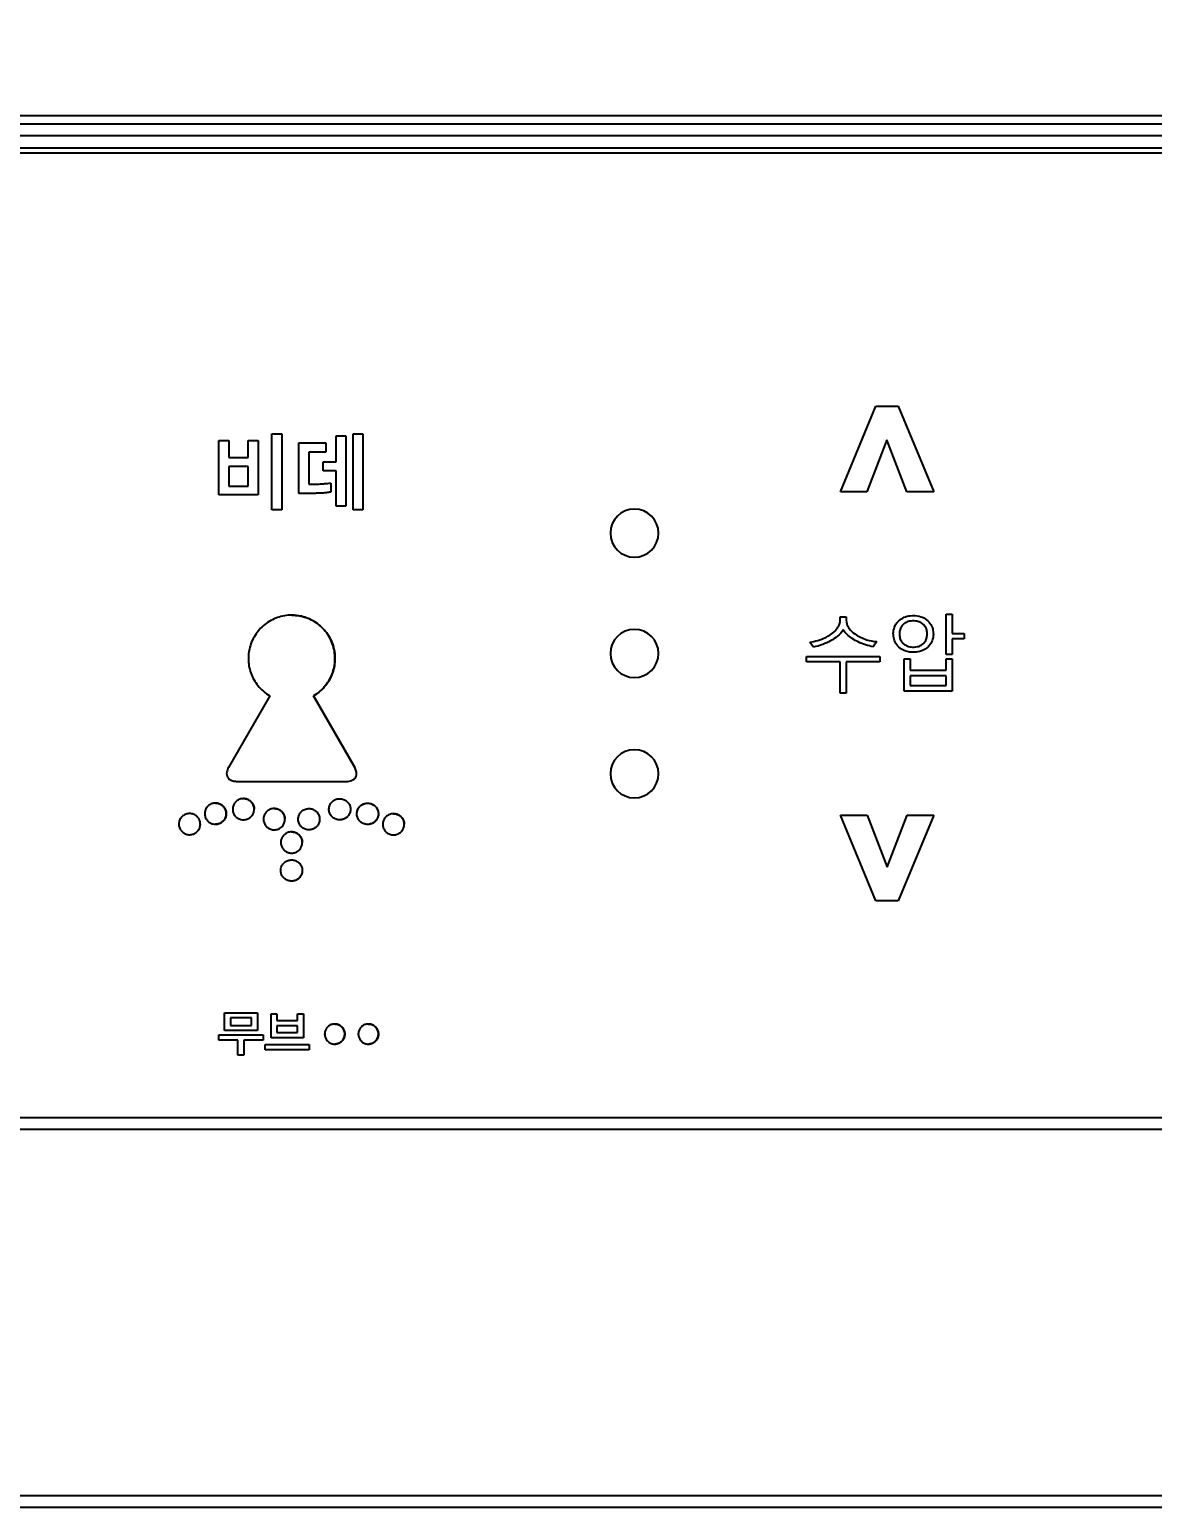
# Model space of a CAD drawing. Header units: millimetres. Extents: x 5 to 3846, y 5 to 2747.
# Drawn here: x 1414.7 to 1461.4, y 1670.7 to 1732.1 of the extents above; entities that cross this region are included whole.
import ezdxf

# ---------------------------------------------------------------- set-up
doc = ezdxf.new("R2010")
doc.units = ezdxf.units.MM
doc.layers.get('0').update_dxf_attribs({"color": 255})
doc.dimstyles.new('ISO-25', dxfattribs={"dimtxt": 2.5, "dimasz": 2.5, "dimexe": 1.25, "dimexo": 0.625, "dimtad": 1, "dimdsep": 46, "dimtxsty": 'Standard', "dimcen": 2.5, "dimadec": 0, "dimazin": 0, "dimtfac": 1, "dimtmove": 0, "dimatfit": 3, "dimfxl": 1, "dimarcsym": 0})

# ---------------------------------------------------------------- blocks, each defined once
blk = doc.blocks.new('*D200')
at = {"color": 3, "lineweight": -2, "transparency": 16777216}
for p, q in [((1358.565, 1690.481), (1358.565, 1805.516)), ((1590.215, 1690.481), (1590.215, 1805.516)), ((1374.815, 1797.391), (1573.965, 1797.391))]:
    blk.add_line(p, q, dxfattribs=at)
at = {"color": 3, "transparency": 16777216}
for points in [[(1374.815, 1800.099), (1374.815, 1794.683), (1358.565, 1797.391)], [(1573.965, 1800.099), (1573.965, 1794.683), (1590.215, 1797.391)]]:
    blk.add_solid(points, dxfattribs=at)
at = {"layer": 'DEFPOINTS', "color": 0, "transparency": 16777216}
for p in [(1590.215, 1797.391), (1358.565, 1686.418), (1590.215, 1686.418)]:
    blk.add_point(p, dxfattribs=at)
at = {"color": 3, "transparency": 16777216, "insert": (1474.39, 1813.641), "char_height": 19.5, "attachment_point": 5}
blk.add_mtext('232', dxfattribs=at)
blk = doc.blocks.new('*D201')
at = {"color": 3, "lineweight": -2, "transparency": 16777216}
for p, q in [((1359.925, 1724.768), (1359.925, 1767.755)), ((1588.855, 1724.768), (1588.855, 1767.755)), ((1376.175, 1759.63), (1572.605, 1759.63))]:
    blk.add_line(p, q, dxfattribs=at)
at = {"color": 3, "transparency": 16777216}
for points in [[(1376.175, 1762.338), (1376.175, 1756.921), (1359.925, 1759.63)], [(1572.605, 1762.338), (1572.605, 1756.921), (1588.855, 1759.63)]]:
    blk.add_solid(points, dxfattribs=at)
at = {"layer": 'DEFPOINTS', "color": 0, "transparency": 16777216}
for p in [(1588.855, 1759.63), (1359.925, 1720.706), (1588.855, 1720.706)]:
    blk.add_point(p, dxfattribs=at)
at = {"color": 3, "transparency": 16777216, "insert": (1474.39, 1775.88), "char_height": 19.5, "attachment_point": 5}
blk.add_mtext('229', dxfattribs=at)

msp = doc.modelspace()

# ---------------------------------------------------------------- linework, layer by layer
at = {"linetype": 'Continuous'}
for p, q in [((1581.015, 1728.546), (1367.765, 1728.546)), ((1367.765, 1728.214), (1581.015, 1728.214)), ((1581.015, 1727.714), (1367.765, 1727.714)), ((1581.015, 1727.206), (1367.765, 1727.206)), ((1367.765, 1727.006), (1581.015, 1727.006)), ((1448.449, 1712.928), (1449.928, 1716.483)), ((1449.928, 1716.483), (1450.853, 1716.483)), ((1450.853, 1716.483), (1452.329, 1712.928)), ((1424.815, 1715.328), (1425.23, 1715.328)), ((1424.815, 1712.177), (1424.815, 1715.328)), ((1425.23, 1715.328), (1425.23, 1715.328)), ((1425.23, 1715.328), (1425.23, 1712.177)), ((1425.23, 1715.328), (1425.23, 1712.177)), ((1428.195, 1715.328), (1428.596, 1715.328)), ((1428.195, 1712.177), (1428.195, 1715.328)), ((1428.596, 1715.328), (1428.596, 1712.177)), ((1428.596, 1715.328), (1428.596, 1715.328)), ((1428.596, 1715.328), (1428.596, 1712.177)), ((1422.617, 1715.059), (1423.032, 1715.059)), ((1422.617, 1712.793), (1422.617, 1715.059)), ((1423.032, 1715.059), (1423.032, 1714.343)), ((1423.032, 1715.059), (1423.032, 1714.343)), ((1423.032, 1715.059), (1423.032, 1715.059)), ((1423.837, 1715.059), (1424.253, 1715.059)), ((1423.837, 1714.343), (1423.837, 1715.059)), ((1424.253, 1715.059), (1424.253, 1715.059)), ((1424.253, 1715.059), (1424.253, 1712.793)), ((1424.253, 1715.059), (1424.253, 1712.793)), ((1425.943, 1714.962), (1427.067, 1714.962)), ((1425.943, 1712.854), (1425.943, 1714.962)), ((1427.067, 1714.962), (1427.067, 1714.572)), ((1427.067, 1714.962), (1427.067, 1714.962)), ((1427.067, 1714.962), (1427.067, 1714.572)), ((1427.489, 1715.256), (1427.89, 1715.256)), ((1427.489, 1714.175), (1427.489, 1715.256)), ((1427.89, 1715.256), (1427.89, 1712.32)), ((1427.89, 1715.256), (1427.89, 1715.256)), ((1427.89, 1715.256), (1427.89, 1712.32)), ((1450.387, 1715.088), (1449.552, 1712.928)), ((1451.218, 1712.928), (1450.387, 1715.088)), ((1423.032, 1714.343), (1423.837, 1714.343)), ((1423.032, 1714.343), (1423.032, 1714.343)), ((1426.358, 1714.572), (1426.358, 1713.244)), ((1427.067, 1714.572), (1426.358, 1714.572)), ((1426.358, 1714.572), (1426.358, 1714.572)), ((1426.358, 1714.572), (1426.358, 1713.244)), ((1426.945, 1714.175), (1427.489, 1714.175)), ((1426.945, 1713.788), (1426.945, 1714.175)), ((1427.067, 1714.572), (1427.067, 1714.572)), ((1423.032, 1713.981), (1423.032, 1713.158)), ((1423.837, 1713.981), (1423.032, 1713.981)), ((1423.032, 1713.981), (1423.032, 1713.981)), ((1423.032, 1713.981), (1423.032, 1713.158)), ((1423.837, 1713.158), (1423.837, 1713.981)), ((1427.489, 1713.788), (1426.945, 1713.788)), ((1427.489, 1712.32), (1427.489, 1713.788)), ((1423.032, 1713.158), (1423.837, 1713.158)), ((1423.032, 1713.158), (1423.032, 1713.158)), ((1426.501, 1712.857), (1425.943, 1712.854)), ((1426.501, 1712.857), (1425.943, 1712.854)), ((1425.943, 1712.854), (1425.943, 1712.854)), ((1426.358, 1713.244), (1426.673, 1713.244)), ((1426.358, 1713.244), (1426.358, 1713.244)), ((1426.501, 1712.857), (1426.501, 1712.857)), ((1427.01, 1712.879), (1427.01, 1712.879)), ((1427.264, 1713.287), (1427.264, 1712.907)), ((1427.264, 1713.287), (1427.264, 1713.287)), ((1427.264, 1713.287), (1427.264, 1712.907)), ((1427.264, 1712.907), (1427.264, 1712.907)), ((1449.552, 1712.928), (1448.449, 1712.928)), ((1452.329, 1712.928), (1451.218, 1712.928)), ((1424.253, 1712.793), (1422.617, 1712.793)), ((1424.253, 1712.793), (1424.253, 1712.793)), ((1427.89, 1712.32), (1427.489, 1712.32)), ((1427.89, 1712.32), (1427.89, 1712.32)), ((1425.23, 1712.177), (1424.815, 1712.177)), ((1425.23, 1712.177), (1425.23, 1712.177)), ((1428.596, 1712.177), (1428.195, 1712.177)), ((1428.596, 1712.177), (1428.596, 1712.177)), ((1425.645, 1707.797), (1425.645, 1707.797)), ((1448.441, 1707.729), (1448.696, 1707.729)), ((1452.843, 1707.833), (1453.096, 1707.833)), ((1452.843, 1706.166), (1452.843, 1707.833)), ((1453.096, 1707.833), (1453.096, 1707.039)), ((1453.096, 1707.039), (1453.591, 1707.039)), ((1453.096, 1706.813), (1453.096, 1706.166)), ((1453.591, 1706.813), (1453.096, 1706.813)), ((1453.591, 1707.039), (1453.591, 1706.813)), ((1447.331, 1706.468), (1447.175, 1706.681)), ((1449.965, 1706.697), (1449.815, 1706.488)), ((1453.096, 1706.166), (1452.843, 1706.166)), ((1427.442, 1705.994), (1427.442, 1705.994)), ((1447.049, 1705.86), (1447.049, 1706.086)), ((1447.049, 1706.086), (1450.091, 1706.086)), ((1448.441, 1705.86), (1447.049, 1705.86)), ((1448.441, 1704.555), (1448.441, 1705.86)), ((1448.696, 1705.86), (1448.696, 1704.555)), ((1450.091, 1705.86), (1448.696, 1705.86)), ((1450.091, 1706.086), (1450.091, 1705.86)), ((1451.103, 1705.986), (1451.353, 1705.986)), ((1451.103, 1704.645), (1451.103, 1705.986)), ((1451.353, 1705.986), (1451.353, 1705.505)), ((1451.353, 1705.505), (1452.847, 1705.505)), ((1452.847, 1705.505), (1452.847, 1705.986)), ((1452.847, 1705.986), (1453.096, 1705.986)), ((1453.096, 1705.986), (1453.096, 1704.645)), ((1452.847, 1705.282), (1451.353, 1705.282)), ((1451.353, 1705.282), (1451.353, 1704.868)), ((1451.353, 1704.868), (1452.847, 1704.868)), ((1452.847, 1704.868), (1452.847, 1705.282)), ((1424.737, 1704.442), (1423.019, 1701.471)), ((1428.262, 1701.467), (1426.548, 1704.44)), ((1426.548, 1704.44), (1426.548, 1704.44)), ((1426.548, 1704.44), (1428.262, 1701.467)), ((1448.696, 1704.555), (1448.441, 1704.555)), ((1453.096, 1704.645), (1451.103, 1704.645)), ((1428.262, 1701.467), (1428.262, 1701.467)), ((1423.353, 1700.891), (1427.927, 1700.887)), ((1422.476, 1699.988), (1422.476, 1699.988)), ((1423.637, 1700.174), (1423.637, 1700.174)), ((1427.639, 1700.17), (1427.639, 1700.17)), ((1428.8, 1699.983), (1428.8, 1699.983)), ((1421.4, 1699.551), (1421.4, 1699.551)), ((1424.085, 1699.734), (1424.085, 1699.734)), ((1424.917, 1699.76), (1424.917, 1699.76)), ((1426.36, 1699.759), (1426.36, 1699.759)), ((1429.876, 1699.545), (1429.876, 1699.545)), ((1448.452, 1699.483), (1449.562, 1699.483)), ((1449.928, 1695.928), (1448.452, 1699.483)), ((1449.562, 1699.483), (1450.393, 1697.324)), ((1450.393, 1697.324), (1451.228, 1699.483)), ((1452.331, 1699.483), (1450.853, 1695.928)), ((1451.228, 1699.483), (1452.331, 1699.483)), ((1422.477, 1699.108), (1422.477, 1699.108)), ((1423.636, 1699.294), (1423.636, 1699.294)), ((1424.917, 1698.878), (1424.917, 1698.878)), ((1425.363, 1699.319), (1425.363, 1699.319)), ((1425.638, 1698.791), (1425.638, 1698.791)), ((1426.359, 1698.877), (1426.359, 1698.877)), ((1427.638, 1699.291), (1427.638, 1699.291)), ((1428.8, 1699.103), (1428.8, 1699.103)), ((1430.324, 1699.106), (1430.324, 1699.106)), ((1421.4, 1698.674), (1421.4, 1698.674)), ((1426.086, 1698.349), (1426.086, 1698.349)), ((1429.876, 1698.668), (1429.876, 1698.668)), ((1425.637, 1697.91), (1425.637, 1697.91)), ((1425.637, 1697.627), (1425.637, 1697.627)), ((1425.637, 1696.746), (1425.637, 1696.746)), ((1450.853, 1695.928), (1449.928, 1695.928)), ((1422.855, 1691.272), (1424.219, 1691.272)), ((1422.855, 1690.533), (1422.855, 1691.272)), ((1423.097, 1691.065), (1423.097, 1690.739)), ((1423.976, 1691.065), (1423.097, 1691.065)), ((1423.097, 1691.065), (1423.097, 1691.065)), ((1423.097, 1691.065), (1423.097, 1690.739)), ((1423.097, 1690.739), (1423.976, 1690.739)), ((1423.097, 1690.739), (1423.097, 1690.739)), ((1423.976, 1690.739), (1423.976, 1691.065)), ((1424.219, 1691.272), (1424.219, 1690.533)), ((1424.219, 1691.272), (1424.219, 1691.272)), ((1424.219, 1691.272), (1424.219, 1690.533)), ((1424.785, 1690.236), (1424.785, 1691.23)), ((1424.785, 1691.23), (1425.029, 1691.23)), ((1425.029, 1691.23), (1425.029, 1690.951)), ((1425.029, 1691.23), (1425.029, 1690.951)), ((1425.029, 1691.23), (1425.029, 1691.23)), ((1425.029, 1690.951), (1425.885, 1690.951)), ((1425.029, 1690.951), (1425.029, 1690.951)), ((1425.029, 1690.737), (1425.029, 1690.449)), ((1425.029, 1690.737), (1425.029, 1690.449)), ((1425.885, 1690.737), (1425.029, 1690.737)), ((1425.029, 1690.737), (1425.029, 1690.737)), ((1425.885, 1691.23), (1426.129, 1691.23)), ((1425.885, 1690.951), (1425.885, 1691.23)), ((1425.885, 1690.449), (1425.885, 1690.737)), ((1426.129, 1691.23), (1426.129, 1690.236)), ((1426.129, 1691.23), (1426.129, 1690.236)), ((1426.129, 1691.23), (1426.129, 1691.23)), ((1422.617, 1690.353), (1424.455, 1690.353)), ((1422.617, 1690.142), (1422.617, 1690.353)), ((1423.406, 1690.142), (1422.617, 1690.142)), ((1424.219, 1690.533), (1422.855, 1690.533)), ((1423.406, 1689.508), (1423.406, 1690.142)), ((1423.65, 1690.142), (1423.65, 1689.508)), ((1424.455, 1690.142), (1423.65, 1690.142)), ((1423.65, 1690.142), (1423.65, 1690.142)), ((1423.65, 1690.142), (1423.65, 1689.508)), ((1424.219, 1690.533), (1424.219, 1690.533)), ((1424.455, 1690.353), (1424.455, 1690.142)), ((1424.455, 1690.353), (1424.455, 1690.353)), ((1424.455, 1690.353), (1424.455, 1690.142)), ((1424.455, 1690.142), (1424.455, 1690.142)), ((1426.129, 1690.236), (1424.785, 1690.236)), ((1425.029, 1690.449), (1425.885, 1690.449)), ((1425.029, 1690.449), (1425.029, 1690.449)), ((1426.129, 1690.236), (1426.129, 1690.236)), ((1423.65, 1689.508), (1423.406, 1689.508)), ((1423.65, 1689.508), (1423.65, 1689.508)), ((1424.538, 1689.952), (1426.376, 1689.952)), ((1424.538, 1689.741), (1424.538, 1689.952)), ((1426.376, 1689.741), (1424.538, 1689.741)), ((1426.376, 1689.952), (1426.376, 1689.952)), ((1426.376, 1689.952), (1426.376, 1689.741)), ((1426.376, 1689.952), (1426.376, 1689.741)), ((1426.376, 1689.741), (1426.376, 1689.741)), ((1358.565, 1686.918), (1590.215, 1686.918)), ((1590.215, 1686.418), (1358.565, 1686.418)), ((1367.765, 1671.218), (1581.015, 1671.218)), ((1581.015, 1670.718), (1367.765, 1670.718))]:
    msp.add_line(p, q, dxfattribs=at)
at = {"linetype": 'Continuous', "extrusion": (0, 0, -1)}
for centre in [(-1439.89, 1711.206), (-1439.89, 1706.206), (-1439.89, 1701.206)]:
    msp.add_circle(centre, 1, dxfattribs=at)
at = {"linetype": 'Continuous'}
for points, knots in [([(1427.01, 1712.879), (1426.973, 1712.875), (1426.936, 1712.872), (1426.851, 1712.867), (1426.803, 1712.865), (1426.701, 1712.861), (1426.646, 1712.86), (1426.561, 1712.858), (1426.531, 1712.858), (1426.501, 1712.857)], [0, 0, 0, 0, 0.218907, 0.218907, 0.500003, 0.500003, 0.823447, 0.823447, 1, 1, 1, 1]), ([(1427.01, 1712.879), (1427.007, 1712.879), (1427.005, 1712.878), (1426.961, 1712.874), (1426.92, 1712.871), (1426.838, 1712.866), (1426.797, 1712.865), (1426.701, 1712.861), (1426.646, 1712.86), (1426.561, 1712.858), (1426.531, 1712.858), (1426.501, 1712.857)], [0, 0, 0, 0, 0.014454, 0.014454, 0.257102, 0.257102, 0.499993, 0.499993, 0.823443, 0.823443, 1, 1, 1, 1]), ([(1426.673, 1713.244), (1426.682, 1713.244), (1426.692, 1713.244), (1426.749, 1713.246), (1426.797, 1713.248), (1426.874, 1713.252), (1426.902, 1713.254), (1426.958, 1713.257), (1426.986, 1713.26), (1427.013, 1713.262)], [0, 0, 0, 0, 0.082557, 0.082557, 0.506013, 0.506013, 0.759016, 0.759016, 1, 1, 1, 1]), ([(1427.264, 1712.907), (1427.234, 1712.903), (1427.204, 1712.9), (1427.147, 1712.893), (1427.12, 1712.89), (1427.065, 1712.884), (1427.037, 1712.882), (1427.01, 1712.879)], [0, 0, 0, 0, 0.352055, 0.352055, 0.676022, 0.676022, 1, 1, 1, 1]), ([(1427.264, 1712.907), (1427.234, 1712.903), (1427.204, 1712.9), (1427.147, 1712.893), (1427.12, 1712.89), (1427.065, 1712.884), (1427.037, 1712.882), (1427.01, 1712.879)], [0, 0, 0, 0, 0.352055, 0.352055, 0.676022, 0.676022, 1, 1, 1, 1]), ([(1427.013, 1713.262), (1427.021, 1713.262), (1427.029, 1713.263), (1427.07, 1713.267), (1427.104, 1713.27), (1427.167, 1713.276), (1427.196, 1713.279), (1427.238, 1713.284), (1427.251, 1713.285), (1427.264, 1713.287)], [0, 0, 0, 0, 0.093873, 0.093873, 0.5, 0.5, 0.843639, 0.843639, 1, 1, 1, 1]), ([(1425.645, 1707.797), (1425.443, 1707.797), (1425.239, 1707.762), (1424.859, 1707.629), (1424.678, 1707.529), (1424.364, 1707.278), (1424.226, 1707.123), (1424.011, 1706.782), (1423.931, 1706.589), (1423.858, 1706.262), (1423.843, 1706.129), (1423.843, 1705.997)], [0, 0, 0, 0, 0.214647, 0.214647, 0.429346, 0.429346, 0.643927, 0.643927, 0.860162, 0.860162, 1, 1, 1, 1]), ([(1427.442, 1705.994), (1427.443, 1706.195), (1427.409, 1706.398), (1427.278, 1706.778), (1427.178, 1706.959), (1426.928, 1707.273), (1426.775, 1707.411), (1426.434, 1707.626), (1426.242, 1707.706), (1425.914, 1707.781), (1425.779, 1707.796), (1425.645, 1707.797)], [0, 0, 0, 0, 0.214213, 0.214213, 0.428512, 0.428512, 0.642249, 0.642249, 0.857813, 0.857813, 1, 1, 1, 1]), ([(1425.645, 1707.797), (1425.846, 1707.796), (1426.051, 1707.762), (1426.431, 1707.628), (1426.612, 1707.527), (1426.926, 1707.275), (1427.064, 1707.12), (1427.277, 1706.778), (1427.356, 1706.586), (1427.428, 1706.259), (1427.442, 1706.126), (1427.442, 1705.994)], [0, 0, 0, 0, 0.214968, 0.214968, 0.430022, 0.430022, 0.64444, 0.64444, 0.85988, 0.85988, 1, 1, 1, 1]), ([(1447.175, 1706.681), (1447.405, 1706.706), (1447.636, 1706.77), (1447.967, 1706.938), (1448.087, 1707.015), (1448.251, 1707.163), (1448.307, 1707.224), (1448.384, 1707.345), (1448.411, 1707.404), (1448.447, 1707.551), (1448.441, 1707.641), (1448.441, 1707.729)], [0, 0, 0, 0, 0.386565, 0.386565, 0.617094, 0.617094, 0.750645, 0.750645, 0.854369, 0.854369, 1, 1, 1, 1]), ([(1448.696, 1707.729), (1448.696, 1707.633), (1448.689, 1707.533), (1448.737, 1707.37), (1448.773, 1707.302), (1448.882, 1707.156), (1448.965, 1707.083), (1449.2, 1706.913), (1449.368, 1706.832), (1449.679, 1706.737), (1449.822, 1706.71), (1449.965, 1706.697)], [0, 0, 0, 0, 0.159853, 0.159853, 0.282346, 0.282346, 0.461201, 0.461201, 0.762946, 0.762946, 1, 1, 1, 1]), ([(1452.081, 1706.469), (1452.016, 1706.409), (1451.94, 1706.359), (1451.778, 1706.289), (1451.69, 1706.268), (1451.48, 1706.246), (1451.352, 1706.252), (1451.146, 1706.303), (1451.063, 1706.338), (1450.916, 1706.434), (1450.849, 1706.496), (1450.743, 1706.636), (1450.703, 1706.717), (1450.659, 1706.875), (1450.65, 1706.954), (1450.653, 1707.123), (1450.668, 1707.216), (1450.733, 1707.382), (1450.782, 1707.458), (1450.854, 1707.536), (1450.868, 1707.55), (1450.883, 1707.564)], [0, 0, 0, 0, 0.105429, 0.105429, 0.210388, 0.210388, 0.358353, 0.358353, 0.463126, 0.463126, 0.568027, 0.568027, 0.671969, 0.671969, 0.764244, 0.764244, 0.87314, 0.87314, 0.976688, 0.976688, 1, 1, 1, 1]), ([(1450.883, 1707.564), (1450.947, 1707.624), (1451.022, 1707.673), (1451.183, 1707.742), (1451.27, 1707.764), (1451.481, 1707.787), (1451.609, 1707.781), (1451.817, 1707.73), (1451.902, 1707.695), (1452.052, 1707.598), (1452.12, 1707.536), (1452.225, 1707.396), (1452.265, 1707.315), (1452.307, 1707.158), (1452.316, 1707.081), (1452.313, 1706.913), (1452.297, 1706.819), (1452.232, 1706.653), (1452.184, 1706.576), (1452.11, 1706.497), (1452.096, 1706.483), (1452.081, 1706.469)], [0, 0, 0, 0, 0.104375, 0.104375, 0.208222, 0.208222, 0.357394, 0.357394, 0.463446, 0.463446, 0.569734, 0.569734, 0.672548, 0.672548, 0.763112, 0.763112, 0.872106, 0.872106, 0.976253, 0.976253, 1, 1, 1, 1]), ([(1451.903, 1707.41), (1451.86, 1707.451), (1451.809, 1707.485), (1451.7, 1707.533), (1451.642, 1707.547), (1451.493, 1707.566), (1451.398, 1707.563), (1451.251, 1707.528), (1451.194, 1707.506), (1451.092, 1707.442), (1451.047, 1707.401), (1450.975, 1707.308), (1450.948, 1707.255), (1450.914, 1707.149), (1450.906, 1707.094), (1450.903, 1706.973), (1450.91, 1706.905), (1450.944, 1706.788), (1450.969, 1706.737), (1451.02, 1706.667), (1451.04, 1706.644), (1451.061, 1706.623)], [0, 0, 0, 0, 0.100218, 0.100218, 0.19974, 0.19974, 0.354422, 0.354422, 0.455177, 0.455177, 0.556419, 0.556419, 0.652887, 0.652887, 0.744782, 0.744782, 0.856018, 0.856018, 0.950106, 0.950106, 1, 1, 1, 1]), ([(1451.061, 1706.623), (1451.103, 1706.583), (1451.153, 1706.549), (1451.259, 1706.501), (1451.317, 1706.486), (1451.466, 1706.466), (1451.56, 1706.469), (1451.708, 1706.502), (1451.765, 1706.524), (1451.866, 1706.586), (1451.912, 1706.627), (1451.984, 1706.718), (1452.012, 1706.77), (1452.048, 1706.876), (1452.057, 1706.932), (1452.062, 1707.053), (1452.056, 1707.121), (1452.024, 1707.237), (1452, 1707.289), (1451.949, 1707.362), (1451.927, 1707.387), (1451.903, 1707.41)], [0, 0, 0, 0, 0.098495, 0.098495, 0.196279, 0.196279, 0.3517, 0.3517, 0.451352, 0.451352, 0.551568, 0.551568, 0.647272, 0.647272, 0.740636, 0.740636, 0.851278, 0.851278, 0.944292, 0.944292, 1, 1, 1, 1]), ([(1448.57, 1707.186), (1448.511, 1707.084), (1448.423, 1707), (1448.149, 1706.782), (1447.943, 1706.665), (1447.599, 1706.531), (1447.466, 1706.493), (1447.331, 1706.468)], [0, 0, 0, 0, 0.241791, 0.241791, 0.719843, 0.719843, 1, 1, 1, 1]), ([(1449.815, 1706.488), (1449.6, 1706.519), (1449.387, 1706.586), (1449.023, 1706.768), (1448.859, 1706.871), (1448.662, 1707.055), (1448.608, 1707.116), (1448.57, 1707.186)], [0, 0, 0, 0, 0.448506, 0.448506, 0.837341, 0.837341, 1, 1, 1, 1]), ([(1423.843, 1705.997), (1423.843, 1705.796), (1423.877, 1705.592), (1424.01, 1705.213), (1424.11, 1705.032), (1424.374, 1704.703), (1424.546, 1704.554), (1424.737, 1704.442)], [0, 0, 0, 0, 0.32239, 0.32239, 0.644883, 0.644883, 1, 1, 1, 1]), ([(1426.548, 1704.44), (1426.678, 1704.516), (1426.799, 1704.609), (1427.051, 1704.857), (1427.173, 1705.026), (1427.35, 1705.39), (1427.408, 1705.59), (1427.438, 1705.858), (1427.442, 1705.926), (1427.442, 1705.994)], [0, 0, 0, 0, 0.241187, 0.241187, 0.567052, 0.567052, 0.892361, 0.892361, 1, 1, 1, 1]), ([(1427.442, 1705.994), (1427.442, 1705.793), (1427.408, 1705.59), (1427.276, 1705.212), (1427.176, 1705.032), (1426.912, 1704.702), (1426.739, 1704.552), (1426.548, 1704.44)], [0, 0, 0, 0, 0.321592, 0.321592, 0.643232, 0.643232, 1, 1, 1, 1]), ([(1423.019, 1701.471), (1422.983, 1701.408), (1422.954, 1701.339), (1422.939, 1701.232), (1422.938, 1701.195), (1422.95, 1701.123), (1422.963, 1701.087), (1422.999, 1701.028), (1423.021, 1701.004), (1423.076, 1700.958), (1423.112, 1700.939), (1423.203, 1700.904), (1423.261, 1700.895), (1423.33, 1700.892), (1423.342, 1700.891), (1423.353, 1700.891)], [0, 0, 0, 0, 0.253375, 0.253375, 0.38007, 0.38007, 0.508318, 0.508318, 0.620648, 0.620648, 0.758343, 0.758343, 0.960184, 0.960184, 1, 1, 1, 1]), ([(1427.927, 1700.887), (1427.999, 1700.887), (1428.072, 1700.897), (1428.173, 1700.938), (1428.205, 1700.956), (1428.262, 1701.002), (1428.287, 1701.031), (1428.32, 1701.092), (1428.33, 1701.124), (1428.342, 1701.195), (1428.341, 1701.235), (1428.325, 1701.331), (1428.304, 1701.387), (1428.273, 1701.448), (1428.267, 1701.458), (1428.262, 1701.467)], [0, 0, 0, 0, 0.252341, 0.252341, 0.379617, 0.379617, 0.508445, 0.508445, 0.621283, 0.621283, 0.759461, 0.759461, 0.961261, 0.961261, 1, 1, 1, 1]), ([(1422.477, 1699.108), (1422.528, 1699.108), (1422.579, 1699.116), (1422.675, 1699.15), (1422.72, 1699.175), (1422.799, 1699.238), (1422.833, 1699.277), (1422.885, 1699.362), (1422.904, 1699.409), (1422.924, 1699.504), (1422.926, 1699.554), (1422.914, 1699.65), (1422.899, 1699.699), (1422.855, 1699.786), (1422.825, 1699.827), (1422.755, 1699.895), (1422.713, 1699.924), (1422.623, 1699.967), (1422.573, 1699.981), (1422.473, 1699.991), (1422.422, 1699.988), (1422.323, 1699.965), (1422.275, 1699.944), (1422.19, 1699.89), (1422.151, 1699.855), (1422.09, 1699.775), (1422.065, 1699.73), (1422.036, 1699.639), (1422.029, 1699.593), (1422.029, 1699.547)], [0, 0, 0, 0, 0.072893, 0.072893, 0.145821, 0.145821, 0.218301, 0.218301, 0.289457, 0.289457, 0.358731, 0.358731, 0.429814, 0.429814, 0.499881, 0.499881, 0.571216, 0.571216, 0.643785, 0.643785, 0.716061, 0.716061, 0.789246, 0.789246, 0.862072, 0.862072, 0.934368, 0.934368, 1, 1, 1, 1]), ([(1422.477, 1699.988), (1422.492, 1699.988), (1422.507, 1699.988), (1422.573, 1699.981), (1422.623, 1699.967), (1422.714, 1699.924), (1422.757, 1699.894), (1422.828, 1699.823), (1422.858, 1699.781), (1422.902, 1699.691), (1422.916, 1699.642), (1422.926, 1699.545), (1422.923, 1699.495), (1422.901, 1699.399), (1422.881, 1699.352), (1422.828, 1699.271), (1422.795, 1699.234), (1422.718, 1699.174), (1422.674, 1699.149), (1422.579, 1699.116), (1422.528, 1699.108), (1422.477, 1699.108)], [0, 0, 0, 0, 0.032904, 0.032904, 0.142835, 0.142835, 0.251415, 0.251415, 0.360432, 0.360432, 0.467654, 0.467654, 0.572874, 0.572874, 0.679534, 0.679534, 0.783594, 0.783594, 0.890319, 0.890319, 1, 1, 1, 1]), ([(1424.085, 1699.734), (1424.085, 1699.782), (1424.077, 1699.831), (1424.046, 1699.921), (1424.022, 1699.965), (1423.962, 1700.04), (1423.925, 1700.074), (1423.843, 1700.127), (1423.796, 1700.148), (1423.698, 1700.172), (1423.646, 1700.176), (1423.545, 1700.167), (1423.494, 1700.154), (1423.402, 1700.111), (1423.359, 1700.082), (1423.286, 1700.011), (1423.256, 1699.97), (1423.212, 1699.88), (1423.198, 1699.832), (1423.191, 1699.767), (1423.19, 1699.751), (1423.19, 1699.735)], [0, 0, 0, 0, 0.104, 0.104, 0.208008, 0.208008, 0.312405, 0.312405, 0.420651, 0.420651, 0.530345, 0.530345, 0.640927, 0.640927, 0.750551, 0.750551, 0.859504, 0.859504, 0.96572, 0.96572, 1, 1, 1, 1]), ([(1423.637, 1700.174), (1423.652, 1700.174), (1423.667, 1700.173), (1423.732, 1700.167), (1423.783, 1700.153), (1423.875, 1700.11), (1423.918, 1700.08), (1423.99, 1700.009), (1424.021, 1699.967), (1424.064, 1699.877), (1424.077, 1699.829), (1424.084, 1699.765), (1424.085, 1699.749), (1424.085, 1699.734)], [0, 0, 0, 0, 0.063515, 0.063515, 0.28432, 0.28432, 0.503799, 0.503799, 0.722366, 0.722366, 0.934416, 0.934416, 1, 1, 1, 1]), ([(1427.195, 1699.775), (1427.19, 1699.726), (1427.193, 1699.676), (1427.216, 1699.581), (1427.235, 1699.535), (1427.288, 1699.454), (1427.322, 1699.417), (1427.398, 1699.357), (1427.443, 1699.332), (1427.537, 1699.3), (1427.588, 1699.291), (1427.688, 1699.291), (1427.74, 1699.3), (1427.836, 1699.333), (1427.882, 1699.358), (1427.961, 1699.422), (1427.996, 1699.461), (1428.049, 1699.546), (1428.068, 1699.594), (1428.087, 1699.69), (1428.089, 1699.739), (1428.077, 1699.835), (1428.062, 1699.883), (1428.018, 1699.969), (1427.988, 1700.009), (1427.918, 1700.077), (1427.877, 1700.106), (1427.786, 1700.149), (1427.737, 1700.163), (1427.636, 1700.173), (1427.585, 1700.17), (1427.486, 1700.147), (1427.438, 1700.126), (1427.353, 1700.072), (1427.315, 1700.037), (1427.253, 1699.957), (1427.229, 1699.912), (1427.204, 1699.835), (1427.198, 1699.805), (1427.195, 1699.775)], [0, 0, 0, 0, 0.052724, 0.052724, 0.105503, 0.105503, 0.157737, 0.157737, 0.211199, 0.211199, 0.26542, 0.26542, 0.320226, 0.320226, 0.375407, 0.375407, 0.430323, 0.430323, 0.484198, 0.484198, 0.536179, 0.536179, 0.588943, 0.588943, 0.641131, 0.641131, 0.69452, 0.69452, 0.749069, 0.749069, 0.803583, 0.803583, 0.858497, 0.858497, 0.913054, 0.913054, 0.967397, 0.967397, 1, 1, 1, 1]), ([(1428.355, 1699.589), (1428.35, 1699.54), (1428.353, 1699.489), (1428.376, 1699.394), (1428.396, 1699.348), (1428.448, 1699.266), (1428.482, 1699.229), (1428.559, 1699.169), (1428.604, 1699.144), (1428.698, 1699.111), (1428.749, 1699.103), (1428.85, 1699.102), (1428.902, 1699.111), (1428.998, 1699.144), (1429.044, 1699.17), (1429.123, 1699.233), (1429.158, 1699.272), (1429.21, 1699.357), (1429.229, 1699.405), (1429.249, 1699.5), (1429.25, 1699.55), (1429.238, 1699.647), (1429.223, 1699.695), (1429.179, 1699.783), (1429.15, 1699.823), (1429.079, 1699.891), (1429.038, 1699.919), (1428.948, 1699.962), (1428.898, 1699.976), (1428.798, 1699.986), (1428.746, 1699.983), (1428.647, 1699.96), (1428.598, 1699.939), (1428.513, 1699.885), (1428.474, 1699.849), (1428.413, 1699.77), (1428.389, 1699.725), (1428.364, 1699.648), (1428.358, 1699.618), (1428.355, 1699.589)], [0, 0, 0, 0, 0.052888, 0.052888, 0.105844, 0.105844, 0.158077, 0.158077, 0.211542, 0.211542, 0.2659, 0.2659, 0.320958, 0.320958, 0.376103, 0.376103, 0.430549, 0.430549, 0.484059, 0.484059, 0.536175, 0.536175, 0.589433, 0.589433, 0.641751, 0.641751, 0.694973, 0.694973, 0.749282, 0.749282, 0.803803, 0.803803, 0.859178, 0.859178, 0.913708, 0.913708, 0.967622, 0.967622, 1, 1, 1, 1]), ([(1428.362, 1699.451), (1428.355, 1699.484), (1428.352, 1699.518), (1428.354, 1699.601), (1428.363, 1699.65), (1428.397, 1699.742), (1428.423, 1699.785), (1428.485, 1699.86), (1428.523, 1699.893), (1428.608, 1699.944), (1428.655, 1699.963), (1428.753, 1699.984), (1428.805, 1699.986), (1428.906, 1699.974), (1428.957, 1699.959), (1429.048, 1699.913), (1429.09, 1699.883), (1429.16, 1699.81), (1429.189, 1699.768), (1429.222, 1699.694), (1429.232, 1699.664), (1429.238, 1699.634)], [0, 0, 0, 0, 0.072771, 0.072771, 0.178651, 0.178651, 0.284031, 0.284031, 0.389097, 0.389097, 0.496894, 0.496894, 0.605823, 0.605823, 0.716545, 0.716545, 0.825609, 0.825609, 0.934226, 0.934226, 1, 1, 1, 1]), ([(1421.4, 1699.551), (1421.349, 1699.551), (1421.298, 1699.543), (1421.203, 1699.51), (1421.158, 1699.485), (1421.079, 1699.422), (1421.044, 1699.384), (1420.992, 1699.299), (1420.972, 1699.252), (1420.956, 1699.174), (1420.953, 1699.144), (1420.953, 1699.114)], [0, 0, 0, 0, 0.218364, 0.218364, 0.436718, 0.436718, 0.655398, 0.655398, 0.871081, 0.871081, 1, 1, 1, 1]), ([(1420.953, 1699.114), (1420.953, 1699.065), (1420.961, 1699.016), (1420.993, 1698.925), (1421.017, 1698.881), (1421.078, 1698.805), (1421.115, 1698.772), (1421.198, 1698.718), (1421.245, 1698.698), (1421.343, 1698.674), (1421.395, 1698.671), (1421.496, 1698.681), (1421.546, 1698.695), (1421.638, 1698.738), (1421.681, 1698.768), (1421.753, 1698.838), (1421.783, 1698.881), (1421.826, 1698.97), (1421.839, 1699.018), (1421.849, 1699.115), (1421.846, 1699.164), (1421.824, 1699.258), (1421.805, 1699.305), (1421.752, 1699.386), (1421.719, 1699.423), (1421.642, 1699.484), (1421.598, 1699.508), (1421.503, 1699.542), (1421.451, 1699.551), (1421.4, 1699.551)], [0, 0, 0, 0, 0.069933, 0.069933, 0.139874, 0.139874, 0.210033, 0.210033, 0.282441, 0.282441, 0.355388, 0.355388, 0.428819, 0.428819, 0.501992, 0.501992, 0.574649, 0.574649, 0.645276, 0.645276, 0.714482, 0.714482, 0.785166, 0.785166, 0.854522, 0.854522, 0.925929, 0.925929, 1, 1, 1, 1]), ([(1422.029, 1699.547), (1422.029, 1699.499), (1422.037, 1699.45), (1422.069, 1699.358), (1422.093, 1699.315), (1422.153, 1699.239), (1422.19, 1699.206), (1422.272, 1699.153), (1422.32, 1699.133), (1422.404, 1699.112), (1422.441, 1699.108), (1422.477, 1699.108)], [0, 0, 0, 0, 0.208908, 0.208908, 0.417923, 0.417923, 0.626496, 0.626496, 0.842385, 0.842385, 1, 1, 1, 1]), ([(1423.19, 1699.735), (1423.19, 1699.686), (1423.198, 1699.637), (1423.23, 1699.545), (1423.255, 1699.501), (1423.316, 1699.425), (1423.353, 1699.391), (1423.436, 1699.338), (1423.484, 1699.318), (1423.566, 1699.298), (1423.601, 1699.294), (1423.636, 1699.294)], [0, 0, 0, 0, 0.210967, 0.210967, 0.421977, 0.421977, 0.633283, 0.633283, 0.850264, 0.850264, 1, 1, 1, 1]), ([(1423.636, 1699.294), (1423.686, 1699.294), (1423.738, 1699.303), (1423.833, 1699.336), (1423.879, 1699.36), (1423.958, 1699.423), (1423.992, 1699.462), (1424.045, 1699.547), (1424.065, 1699.594), (1424.081, 1699.673), (1424.085, 1699.703), (1424.085, 1699.734)], [0, 0, 0, 0, 0.218186, 0.218186, 0.436418, 0.436418, 0.654287, 0.654287, 0.869637, 0.869637, 1, 1, 1, 1]), ([(1425.363, 1699.319), (1425.363, 1699.368), (1425.355, 1699.417), (1425.323, 1699.51), (1425.299, 1699.553), (1425.238, 1699.63), (1425.2, 1699.663), (1425.117, 1699.716), (1425.07, 1699.737), (1424.972, 1699.76), (1424.921, 1699.763), (1424.82, 1699.753), (1424.77, 1699.739), (1424.678, 1699.695), (1424.636, 1699.666), (1424.564, 1699.595), (1424.533, 1699.553), (1424.49, 1699.462), (1424.476, 1699.413), (1424.469, 1699.349), (1424.468, 1699.334), (1424.468, 1699.319)], [0, 0, 0, 0, 0.10539, 0.10539, 0.210811, 0.210811, 0.316253, 0.316253, 0.424345, 0.424345, 0.532941, 0.532941, 0.642661, 0.642661, 0.751664, 0.751664, 0.860859, 0.860859, 0.968124, 0.968124, 1, 1, 1, 1]), ([(1424.917, 1699.76), (1424.933, 1699.76), (1424.949, 1699.759), (1425.016, 1699.752), (1425.066, 1699.738), (1425.158, 1699.694), (1425.2, 1699.664), (1425.271, 1699.593), (1425.301, 1699.551), (1425.343, 1699.461), (1425.357, 1699.412), (1425.363, 1699.348), (1425.363, 1699.334), (1425.363, 1699.319)], [0, 0, 0, 0, 0.070455, 0.070455, 0.290162, 0.290162, 0.507722, 0.507722, 0.725095, 0.725095, 0.938332, 0.938332, 1, 1, 1, 1]), ([(1425.915, 1699.363), (1425.91, 1699.314), (1425.914, 1699.264), (1425.936, 1699.168), (1425.956, 1699.121), (1426.009, 1699.039), (1426.043, 1699.002), (1426.12, 1698.942), (1426.165, 1698.918), (1426.259, 1698.885), (1426.309, 1698.877), (1426.41, 1698.877), (1426.461, 1698.886), (1426.557, 1698.919), (1426.603, 1698.945), (1426.682, 1699.008), (1426.716, 1699.047), (1426.768, 1699.132), (1426.787, 1699.18), (1426.807, 1699.275), (1426.809, 1699.325), (1426.796, 1699.422), (1426.781, 1699.471), (1426.737, 1699.559), (1426.707, 1699.599), (1426.637, 1699.667), (1426.595, 1699.696), (1426.505, 1699.738), (1426.455, 1699.752), (1426.355, 1699.762), (1426.304, 1699.758), (1426.206, 1699.735), (1426.158, 1699.715), (1426.073, 1699.66), (1426.035, 1699.625), (1425.974, 1699.546), (1425.949, 1699.5), (1425.925, 1699.423), (1425.918, 1699.393), (1425.915, 1699.363)], [0, 0, 0, 0, 0.053141, 0.053141, 0.106344, 0.106344, 0.158873, 0.158873, 0.212303, 0.212303, 0.266265, 0.266265, 0.320978, 0.320978, 0.376177, 0.376177, 0.430543, 0.430543, 0.483991, 0.483991, 0.53621, 0.53621, 0.589746, 0.589746, 0.642366, 0.642366, 0.695761, 0.695761, 0.749998, 0.749998, 0.80424, 0.80424, 0.859067, 0.859067, 0.913324, 0.913324, 0.96744, 0.96744, 1, 1, 1, 1]), ([(1426.796, 1699.41), (1426.807, 1699.362), (1426.809, 1699.311), (1426.797, 1699.214), (1426.782, 1699.165), (1426.738, 1699.078), (1426.709, 1699.038), (1426.639, 1698.97), (1426.597, 1698.941), (1426.508, 1698.899), (1426.458, 1698.885), (1426.392, 1698.878), (1426.375, 1698.877), (1426.359, 1698.877)], [0, 0, 0, 0, 0.187396, 0.187396, 0.375026, 0.375026, 0.559524, 0.559524, 0.746366, 0.746366, 0.937318, 0.937318, 1, 1, 1, 1]), ([(1428.077, 1699.821), (1428.087, 1699.774), (1428.089, 1699.724), (1428.077, 1699.628), (1428.063, 1699.58), (1428.019, 1699.494), (1427.99, 1699.454), (1427.921, 1699.386), (1427.879, 1699.357), (1427.79, 1699.314), (1427.74, 1699.3), (1427.672, 1699.292), (1427.655, 1699.291), (1427.638, 1699.291)], [0, 0, 0, 0, 0.185259, 0.185259, 0.370718, 0.370718, 0.553822, 0.553822, 0.74164, 0.74164, 0.934884, 0.934884, 1, 1, 1, 1]), ([(1429.238, 1699.634), (1429.248, 1699.586), (1429.251, 1699.536), (1429.238, 1699.439), (1429.224, 1699.391), (1429.18, 1699.304), (1429.15, 1699.264), (1429.081, 1699.196), (1429.039, 1699.167), (1428.95, 1699.125), (1428.9, 1699.111), (1428.834, 1699.103), (1428.817, 1699.103), (1428.801, 1699.103)], [0, 0, 0, 0, 0.186847, 0.186847, 0.373904, 0.373904, 0.55821, 0.55821, 0.745479, 0.745479, 0.937155, 0.937155, 1, 1, 1, 1]), ([(1430.324, 1699.106), (1430.324, 1699.154), (1430.316, 1699.203), (1430.284, 1699.294), (1430.26, 1699.337), (1430.2, 1699.412), (1430.163, 1699.445), (1430.081, 1699.499), (1430.033, 1699.52), (1429.935, 1699.544), (1429.883, 1699.547), (1429.781, 1699.538), (1429.731, 1699.524), (1429.638, 1699.481), (1429.595, 1699.451), (1429.523, 1699.381), (1429.492, 1699.338), (1429.449, 1699.249), (1429.435, 1699.2), (1429.429, 1699.137), (1429.428, 1699.122), (1429.428, 1699.108)], [0, 0, 0, 0, 0.104166, 0.104166, 0.208327, 0.208327, 0.313057, 0.313057, 0.421937, 0.421937, 0.532237, 0.532237, 0.642775, 0.642775, 0.752774, 0.752774, 0.86255, 0.86255, 0.968868, 0.968868, 1, 1, 1, 1]), ([(1429.876, 1699.545), (1429.89, 1699.545), (1429.905, 1699.544), (1429.97, 1699.538), (1430.02, 1699.524), (1430.113, 1699.481), (1430.156, 1699.452), (1430.229, 1699.381), (1430.26, 1699.339), (1430.303, 1699.249), (1430.317, 1699.2), (1430.324, 1699.136), (1430.324, 1699.121), (1430.324, 1699.106)], [0, 0, 0, 0, 0.062163, 0.062163, 0.282678, 0.282678, 0.502791, 0.502791, 0.722626, 0.722626, 0.935541, 0.935541, 1, 1, 1, 1]), ([(1424.468, 1699.319), (1424.468, 1699.271), (1424.477, 1699.221), (1424.509, 1699.129), (1424.533, 1699.086), (1424.594, 1699.009), (1424.631, 1698.976), (1424.715, 1698.922), (1424.762, 1698.902), (1424.861, 1698.878), (1424.912, 1698.875), (1425.013, 1698.885), (1425.064, 1698.899), (1425.155, 1698.942), (1425.198, 1698.972), (1425.269, 1699.043), (1425.299, 1699.085), (1425.342, 1699.174), (1425.356, 1699.223), (1425.363, 1699.288), (1425.363, 1699.304), (1425.363, 1699.319)], [0, 0, 0, 0, 0.104969, 0.104969, 0.209931, 0.209931, 0.315455, 0.315455, 0.424204, 0.424204, 0.53339, 0.53339, 0.643101, 0.643101, 0.751842, 0.751842, 0.860207, 0.860207, 0.966586, 0.966586, 1, 1, 1, 1]), ([(1426.086, 1698.349), (1426.086, 1698.398), (1426.078, 1698.447), (1426.046, 1698.54), (1426.021, 1698.584), (1425.96, 1698.66), (1425.923, 1698.694), (1425.839, 1698.747), (1425.792, 1698.767), (1425.694, 1698.791), (1425.642, 1698.794), (1425.541, 1698.784), (1425.491, 1698.77), (1425.399, 1698.726), (1425.357, 1698.697), (1425.285, 1698.626), (1425.254, 1698.583), (1425.211, 1698.493), (1425.197, 1698.444), (1425.191, 1698.38), (1425.19, 1698.365), (1425.19, 1698.35)], [0, 0, 0, 0, 0.10534, 0.10534, 0.210694, 0.210694, 0.316286, 0.316286, 0.424755, 0.424755, 0.533653, 0.533653, 0.643279, 0.643279, 0.752264, 0.752264, 0.861442, 0.861442, 0.968274, 0.968274, 1, 1, 1, 1]), ([(1425.638, 1698.791), (1425.653, 1698.791), (1425.669, 1698.79), (1425.734, 1698.784), (1425.785, 1698.77), (1425.876, 1698.727), (1425.919, 1698.697), (1425.991, 1698.626), (1426.021, 1698.584), (1426.065, 1698.494), (1426.079, 1698.445), (1426.085, 1698.38), (1426.086, 1698.365), (1426.086, 1698.349)], [0, 0, 0, 0, 0.06576, 0.06576, 0.284896, 0.284896, 0.502505, 0.502505, 0.720429, 0.720429, 0.934117, 0.934117, 1, 1, 1, 1]), ([(1429.428, 1699.108), (1429.428, 1699.059), (1429.436, 1699.011), (1429.467, 1698.92), (1429.491, 1698.876), (1429.551, 1698.801), (1429.587, 1698.767), (1429.67, 1698.714), (1429.717, 1698.693), (1429.814, 1698.669), (1429.866, 1698.665), (1429.968, 1698.674), (1430.019, 1698.688), (1430.111, 1698.73), (1430.155, 1698.759), (1430.228, 1698.83), (1430.259, 1698.872), (1430.303, 1698.962), (1430.317, 1699.011), (1430.324, 1699.075), (1430.324, 1699.09), (1430.324, 1699.106)], [0, 0, 0, 0, 0.104053, 0.104053, 0.208149, 0.208149, 0.312198, 0.312198, 0.420168, 0.420168, 0.529958, 0.529958, 0.6405, 0.6405, 0.750738, 0.750738, 0.860599, 0.860599, 0.966848, 0.966848, 1, 1, 1, 1]), ([(1425.19, 1698.35), (1425.19, 1698.302), (1425.198, 1698.253), (1425.229, 1698.162), (1425.253, 1698.119), (1425.313, 1698.043), (1425.349, 1698.01), (1425.432, 1697.956), (1425.479, 1697.935), (1425.577, 1697.911), (1425.629, 1697.907), (1425.73, 1697.916), (1425.781, 1697.93), (1425.873, 1697.972), (1425.916, 1698.002), (1425.989, 1698.072), (1426.02, 1698.114), (1426.064, 1698.204), (1426.078, 1698.253), (1426.085, 1698.318), (1426.086, 1698.333), (1426.086, 1698.349)], [0, 0, 0, 0, 0.104039, 0.104039, 0.208079, 0.208079, 0.312596, 0.312596, 0.420886, 0.420886, 0.530376, 0.530376, 0.640466, 0.640466, 0.750158, 0.750158, 0.859936, 0.859936, 0.966746, 0.966746, 1, 1, 1, 1]), ([(1425.191, 1697.23), (1425.186, 1697.182), (1425.189, 1697.132), (1425.212, 1697.037), (1425.232, 1696.991), (1425.285, 1696.91), (1425.319, 1696.873), (1425.396, 1696.812), (1425.441, 1696.787), (1425.536, 1696.754), (1425.588, 1696.745), (1425.689, 1696.746), (1425.74, 1696.755), (1425.835, 1696.788), (1425.88, 1696.814), (1425.959, 1696.877), (1425.994, 1696.916), (1426.047, 1697.002), (1426.066, 1697.05), (1426.085, 1697.146), (1426.087, 1697.195), (1426.074, 1697.292), (1426.059, 1697.339), (1426.015, 1697.426), (1425.986, 1697.466), (1425.915, 1697.534), (1425.873, 1697.563), (1425.783, 1697.606), (1425.732, 1697.62), (1425.632, 1697.63), (1425.58, 1697.626), (1425.482, 1697.603), (1425.434, 1697.582), (1425.349, 1697.528), (1425.311, 1697.492), (1425.249, 1697.413), (1425.225, 1697.367), (1425.2, 1697.29), (1425.194, 1697.26), (1425.191, 1697.23)], [0, 0, 0, 0, 0.052563, 0.052563, 0.105162, 0.105162, 0.157508, 0.157508, 0.211551, 0.211551, 0.266294, 0.266294, 0.32079, 0.32079, 0.375407, 0.375407, 0.430196, 0.430196, 0.484184, 0.484184, 0.536293, 0.536293, 0.588984, 0.588984, 0.641104, 0.641104, 0.694702, 0.694702, 0.749503, 0.749503, 0.803892, 0.803892, 0.858613, 0.858613, 0.913329, 0.913329, 0.967684, 0.967684, 1, 1, 1, 1]), ([(1426.075, 1697.277), (1426.085, 1697.229), (1426.087, 1697.179), (1426.075, 1697.083), (1426.06, 1697.035), (1426.017, 1696.949), (1425.988, 1696.909), (1425.918, 1696.841), (1425.877, 1696.812), (1425.787, 1696.768), (1425.737, 1696.754), (1425.67, 1696.747), (1425.653, 1696.746), (1425.637, 1696.746)], [0, 0, 0, 0, 0.185397, 0.185397, 0.370949, 0.370949, 0.554726, 0.554726, 0.743395, 0.743395, 0.937, 0.937, 1, 1, 1, 1]), ([(1427.847, 1690.434), (1427.852, 1690.387), (1427.849, 1690.339), (1427.827, 1690.248), (1427.808, 1690.203), (1427.758, 1690.125), (1427.726, 1690.089), (1427.652, 1690.032), (1427.609, 1690.009), (1427.521, 1689.979), (1427.473, 1689.971), (1427.38, 1689.972), (1427.333, 1689.981), (1427.245, 1690.013), (1427.203, 1690.037), (1427.131, 1690.096), (1427.099, 1690.132), (1427.05, 1690.212), (1427.032, 1690.257), (1427.013, 1690.348), (1427.011, 1690.396), (1427.023, 1690.489), (1427.037, 1690.535), (1427.079, 1690.619), (1427.107, 1690.657), (1427.174, 1690.722), (1427.214, 1690.75), (1427.299, 1690.789), (1427.346, 1690.801), (1427.439, 1690.81), (1427.486, 1690.806), (1427.577, 1690.784), (1427.622, 1690.765), (1427.7, 1690.713), (1427.735, 1690.681), (1427.792, 1690.606), (1427.814, 1690.564), (1427.838, 1690.491), (1427.844, 1690.463), (1427.847, 1690.434)], [0, 0, 0, 0, 0.053811, 0.053811, 0.107662, 0.107662, 0.161127, 0.161127, 0.215143, 0.215143, 0.268698, 0.268698, 0.322393, 0.322393, 0.376006, 0.376006, 0.429584, 0.429584, 0.483602, 0.483602, 0.537043, 0.537043, 0.59117, 0.59117, 0.644521, 0.644521, 0.698325, 0.698325, 0.75211, 0.75211, 0.805507, 0.805507, 0.859622, 0.859622, 0.913017, 0.913017, 0.966952, 0.966952, 1, 1, 1, 1]), ([(1427.431, 1690.807), (1427.465, 1690.807), (1427.499, 1690.803), (1427.577, 1690.784), (1427.622, 1690.765), (1427.7, 1690.713), (1427.735, 1690.68), (1427.792, 1690.606), (1427.814, 1690.563), (1427.833, 1690.505), (1427.837, 1690.491), (1427.84, 1690.477)], [0, 0, 0, 0, 0.178717, 0.178717, 0.428241, 0.428241, 0.674459, 0.674459, 0.923167, 0.923167, 1, 1, 1, 1]), ([(1429.245, 1690.434), (1429.25, 1690.387), (1429.247, 1690.339), (1429.226, 1690.248), (1429.207, 1690.204), (1429.156, 1690.125), (1429.124, 1690.09), (1429.05, 1690.032), (1429.008, 1690.009), (1428.919, 1689.979), (1428.872, 1689.971), (1428.778, 1689.972), (1428.731, 1689.981), (1428.643, 1690.013), (1428.601, 1690.037), (1428.529, 1690.096), (1428.498, 1690.132), (1428.449, 1690.212), (1428.431, 1690.257), (1428.411, 1690.348), (1428.409, 1690.396), (1428.421, 1690.489), (1428.435, 1690.535), (1428.477, 1690.619), (1428.506, 1690.657), (1428.573, 1690.722), (1428.612, 1690.75), (1428.697, 1690.789), (1428.744, 1690.801), (1428.837, 1690.81), (1428.885, 1690.806), (1428.975, 1690.784), (1429.02, 1690.765), (1429.098, 1690.713), (1429.133, 1690.681), (1429.19, 1690.606), (1429.213, 1690.564), (1429.236, 1690.491), (1429.242, 1690.463), (1429.245, 1690.434)], [0, 0, 0, 0, 0.053786, 0.053786, 0.10761, 0.10761, 0.161065, 0.161065, 0.215096, 0.215096, 0.268674, 0.268674, 0.322363, 0.322363, 0.37597, 0.37597, 0.429563, 0.429563, 0.483594, 0.483594, 0.537028, 0.537028, 0.591128, 0.591128, 0.644465, 0.644465, 0.698276, 0.698276, 0.752078, 0.752078, 0.805477, 0.805477, 0.859579, 0.859579, 0.912991, 0.912991, 0.966947, 0.966947, 1, 1, 1, 1]), ([(1428.829, 1690.807), (1428.863, 1690.807), (1428.897, 1690.803), (1428.976, 1690.784), (1429.02, 1690.765), (1429.098, 1690.713), (1429.133, 1690.68), (1429.19, 1690.606), (1429.213, 1690.563), (1429.232, 1690.505), (1429.235, 1690.491), (1429.238, 1690.476)], [0, 0, 0, 0, 0.178584, 0.178584, 0.428031, 0.428031, 0.674307, 0.674307, 0.923093, 0.923093, 1, 1, 1, 1]), ([(1427.84, 1690.477), (1427.847, 1690.445), (1427.85, 1690.412), (1427.848, 1690.333), (1427.839, 1690.286), (1427.806, 1690.199), (1427.782, 1690.157), (1427.721, 1690.085), (1427.685, 1690.054), (1427.604, 1690.006), (1427.559, 1689.989), (1427.487, 1689.974), (1427.459, 1689.972), (1427.432, 1689.972)], [0, 0, 0, 0, 0.130167, 0.130167, 0.320157, 0.320157, 0.509686, 0.509686, 0.699316, 0.699316, 0.889942, 0.889942, 1, 1, 1, 1]), ([(1429.238, 1690.476), (1429.245, 1690.445), (1429.248, 1690.412), (1429.246, 1690.334), (1429.237, 1690.286), (1429.204, 1690.199), (1429.18, 1690.157), (1429.12, 1690.086), (1429.083, 1690.054), (1429.003, 1690.006), (1428.958, 1689.989), (1428.885, 1689.974), (1428.858, 1689.972), (1428.83, 1689.972)], [0, 0, 0, 0, 0.130113, 0.130113, 0.320015, 0.320015, 0.509463, 0.509463, 0.699105, 0.699105, 0.889819, 0.889819, 1, 1, 1, 1])]:
    msp.add_open_spline(points, degree=3, knots=knots, dxfattribs=at)

# ---------------------------------------------------------------- dimensions: what is measured, and where the dimension line sits
for base, p1, p2, picture, middle in [((1590.215, 1797.391), (1358.565, 1686.418), (1590.215, 1686.418), '*D200', (1474.39, 1813.641)), ((1588.855, 1759.63), (1359.925, 1720.706), (1588.855, 1720.706), '*D201', (1474.39, 1775.88))]:
    dim = msp.add_linear_dim(base=base, p1=p1, p2=p2, dimstyle='ISO-25', override={"dimscale": 6.5, "dimtxt": 3, "dimgap": 1, "dimdec": 0, "dimclrd": 3, "dimclre": 3, "dimclrt": 3, "dimtdec": 0})
    dim.commit()
    dim.dimension.update_dxf_attribs({"geometry": picture, "text_midpoint": middle})

doc.saveas('drawing.dxf')
